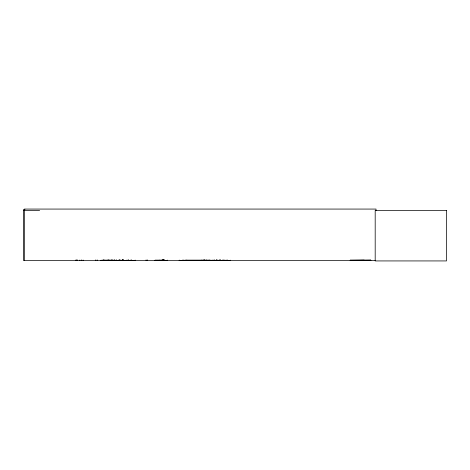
<?xml version="1.0" encoding="UTF-8"?>
<svg xmlns="http://www.w3.org/2000/svg" width="470" height="470" viewBox="0 0 470 470"><rect width="100%" height="100%" fill="white"/><g stroke="black" fill="none" stroke-linecap="round" stroke-linejoin="round"><path stroke-width="0.7" d="M118.646 260.492L118.646 260.092M126.201 260.492L100.821 260.456M159.835 260.456L159.835 260.092M179.252 260.509L179.252 260.092L179.246 260.509L212.34 260.492M186.807 260.492L186.807 260.092M350.485 260.28L364.168 260.104M370.724 260.492L370.771 260.174L350.244 260.174L350.303 260.509L350.303 260.174L350.25 260.509L370.771 260.174M126.201 260.456L126.207 260.092M350.256 260.327L370.771 260.31M370.771 260.509L370.713 260.174M216.094 260.492L216.124 260.092M119.633 260.445L119.709 259.969M212.746 260.509L230.617 260.456M212.963 260.445L213.004 260.092M206.283 260.456L206.236 260.092M114.862 260.439L114.915 260.11M123.24 260.509L123.281 259.986M123.569 260.445L123.504 259.986M122.047 260.509L121.965 260.075M122.353 260.445L122.3 259.986M210.02 260.456L210.067 260.127M112.013 260.439L114.915 260.386M24.969 209.596L23.5 209.596L23.5 260.509L375.283 260.509M23.5 210.542L39.621 210.542M102.301 260.18L111.707 260.18M155.03 260.18L164.441 260.18M184.71 260.18L207.587 260.18M102.278 260.304L111.725 260.315M122.059 260.439L119.163 260.11M155.012 260.304L164.459 260.304M184.692 260.315L207.605 260.304M155.024 260.48L167.396 260.492L167.391 260.092M204.344 260.456L204.362 259.986M204.115 260.456L204.062 260.127M163.542 260.456L163.431 259.881M163.307 260.509L163.208 260.127L163.178 260.445M163.043 260.456L162.937 260.092M128.14 260.456L128.14 260.092M127.881 260.456L135.166 260.445M111.378 260.456L111.331 260.127M108.041 260.456L107.994 260.127M216.911 260.456L216.864 260.127M212.099 260.456L212.058 260.127M207.223 260.456L207.188 260.127L207.147 260.509M230.423 260.456L230.382 260.127L230.347 260.509M224.96 260.445L225.059 260.127L225.095 260.509M223.65 260.445L223.608 260.092M217.698 260.456L217.663 260.127M224.184 260.456L224.178 260.092M216.647 260.456L216.611 259.986M376.018 210.542L376.018 209.068L24.328 209.068L24.328 260.509M227.139 259.986L227.139 260.509M226.951 259.986L226.951 260.509M224.913 260.092L224.913 260.509M223.056 259.986L223.056 260.509M222.868 259.986L222.868 260.509M220.483 259.986L220.483 260.509M220.213 259.986L220.219 260.509M220.001 259.986L220.083 260.509M219.819 259.986L219.819 260.509M219.66 260.092L219.66 260.509M218.985 260.092L218.985 260.509M217.633 260.092L217.633 260.509M216.817 260.092L216.817 260.509M216.406 259.986L216.406 260.509M214.391 259.986L214.391 260.509M214.267 259.986L214.267 260.509M213.327 260.092L213.327 260.509M212.017 260.092L212.017 260.509M210.113 260.092L210.113 260.509M209.174 259.986L209.174 260.509M209.021 259.986L209.05 260.509M208.856 259.986L208.856 260.509M206.624 260.092L206.624 260.509M204.526 259.986L204.526 260.509M203.962 260.092L204.009 260.509M203.146 259.986L203.146 260.509M201.366 260.092L201.366 260.509M183.165 259.986L183.153 260.509M182.9 259.986L182.895 260.509M164.353 259.986L164.353 260.509M164.012 259.881L164.012 260.509M163.748 259.986L163.742 260.509M163.489 259.986L163.489 260.509M162.89 260.092L162.89 260.509M162.544 259.881L162.544 260.509M162.291 259.986L162.291 260.509M162.074 259.986L162.074 260.509M147.568 259.881L147.568 260.509M146.1 259.881L146.1 260.509M135.143 260.092L135.143 260.509M131.447 259.986L131.447 260.509M131.201 259.986L131.201 260.509M130.631 260.092L130.631 260.509M128.48 259.986L128.48 260.509M128.381 259.986L128.381 260.509M127.781 260.092L127.781 260.509M123.628 260.092L123.628 260.509M123.034 259.986L123.034 260.509M122.934 259.986L122.934 260.509M122.688 260.092L122.688 260.509M122.641 260.509L122.564 259.986L122.464 260.509M122.376 259.881L122.417 260.509M120.784 260.092L120.784 260.509M119.809 259.969L119.809 260.492M119.116 260.075L119.116 260.492M116.595 259.986L116.595 260.509M116.349 259.986L116.349 260.509M114.962 260.075L114.962 260.492M114.363 259.969L114.363 260.492M114.263 259.969L114.263 260.492M113.041 259.881L113.041 260.509M112.653 260.092L112.653 260.509M112.113 260.075L112.113 260.492M112.001 259.881L112.001 260.509M111.284 260.092L111.284 260.509M108.917 259.986L108.917 260.509M108.805 259.986L108.805 260.509M107.947 260.092L107.947 260.509M104.499 260.092L104.499 260.509M103.641 259.986L103.641 260.509M103.529 259.986L103.529 260.509M101.168 260.092L101.168 260.509M97.178 259.881L97.178 260.509M95.739 259.881L95.739 260.509M83.507 260.092L83.507 260.509M81.939 260.092L81.939 260.509M81.11 260.092L81.11 260.509M79.512 260.092L79.512 260.509M77.409 259.881L77.409 260.509M76.369 259.881L76.369 260.509M75.97 259.881L75.97 260.509M446.5 210.542L375.189 210.542L375.189 260.932L446.5 260.932L446.5 210.542M81.539 260.509L81.539 260.092L81.51 260.509"/></g></svg>
